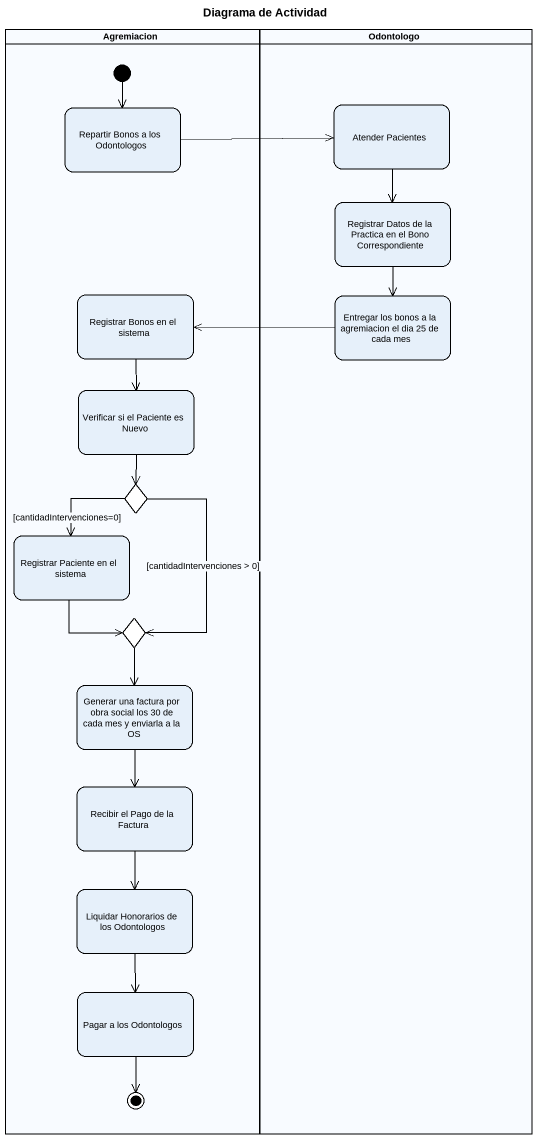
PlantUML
@startuml
title Diagrama de Actividad
hide empty description
state Agremiacion <<partition>> {
  state "Repartir Bonos a los Odontologos" as Repartir_Bonos_a_los
  state "Registrar Bonos en el sistema" as Registrar_Bonos_en_el
  state "Verificar si el Paciente es Nuevo" as Verificar_si_el_Paciente_es
  state choice1 <<choice>>
  state "Registrar Paciente en el sistema" as Registrar_Paciente_en_el
  state choice2 <<choice>>
  state "Generar una factura por obra social los 30 de cada mes y enviarla a la OS" as Generar_una_factura_por
  state "Recibir el Pago de la Factura" as Recibir_el_Pago_de_la
  state "Liquidar Honorarios de los Odontologos" as Liquidar_Honorarios_de_los
  state "Pagar a los Odontologos" as Pagar_a_los_Odontologos
  [*] --> Repartir_Bonos_a_los
  Pagar_a_los_Odontologos --> [*]
}
state Odontologo <<partition>> {
  state "Atender Pacientes" as Atender_Pacientes
  state "Registrar Datos de la Practica en el Bono Correspondiente" as Registrar_Datos_de_la
  state "Entregar los bonos a la agremiacion el dia 25 de cada mes" as Entregar_los_bonos_a_la
}
Repartir_Bonos_a_los -right-> Atender_Pacientes
Atender_Pacientes --> Registrar_Datos_de_la
Registrar_Datos_de_la --> Entregar_los_bonos_a_la
Registrar_Bonos_en_el --> Verificar_si_el_Paciente_es
Entregar_los_bonos_a_la -left-> Registrar_Bonos_en_el
Verificar_si_el_Paciente_es --> choice1
choice1 --> Registrar_Paciente_en_el : [cantidadIntervenciones=0]
choice1 --> choice2 : [cantidadIntervenciones > 0]
Registrar_Paciente_en_el --> choice2
choice2 --> Generar_una_factura_por
Generar_una_factura_por --> Recibir_el_Pago_de_la
Recibir_el_Pago_de_la --> Liquidar_Honorarios_de_los
Liquidar_Honorarios_de_los --> Pagar_a_los_Odontologos
@enduml
